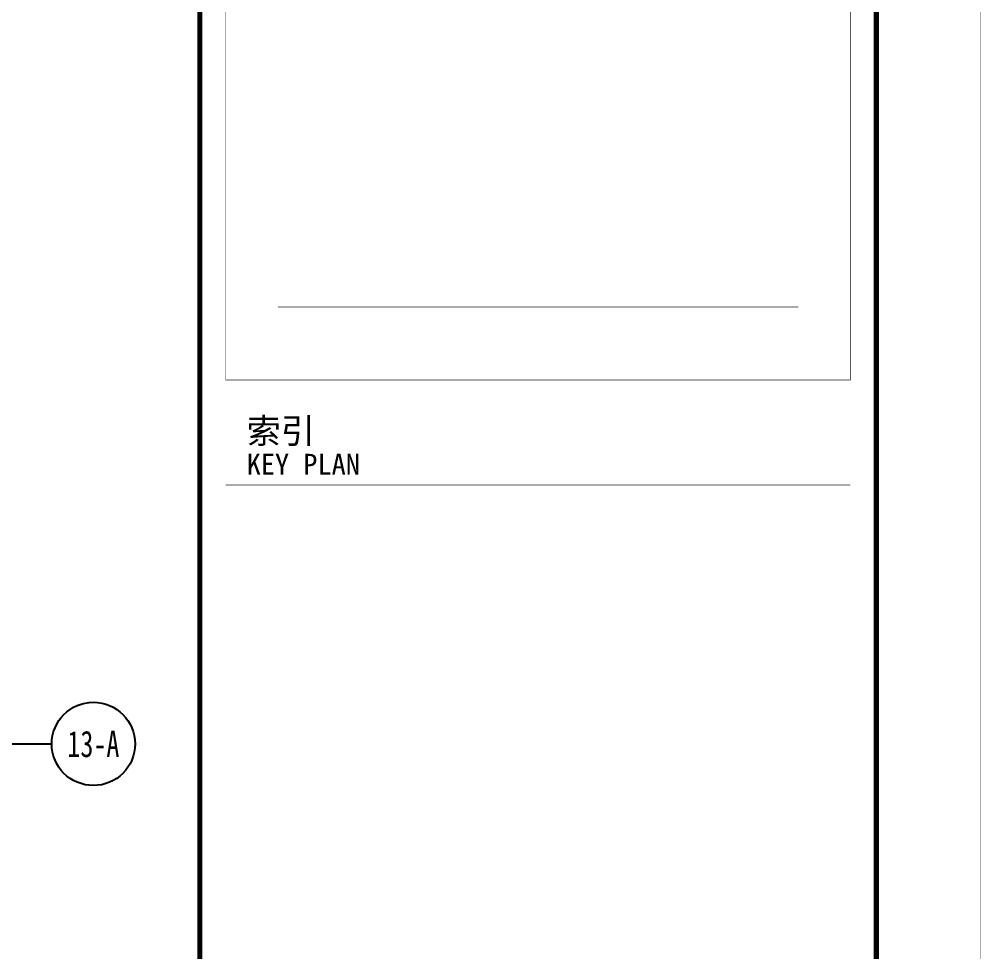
# Model space of a CAD drawing. Extents: x -228436 to 200315, y -41539 to 163917.
# Drawn here: x 64231 to 73468, y 60402 to 69366 of the extents above; entities that cross this region are included whole.
import ezdxf
from ezdxf.enums import TextEntityAlignment as Align

# ---------------------------------------------------------------- set-up
doc = ezdxf.new("R2010")
doc.units = 0
doc.header["$LTSCALE"] = 1000
doc.header["$MEASUREMENT"] = 0
for name, color, linetype in [('AXIS_TEXT', 7, 'Continuous'), ('X-104 13#平面$0$01-标注_轴线坐标', 132, 'Continuous'), ('X-104 13#平面$0$02-TEXT_轴号', 7, 'Continuous')]:
    doc.layers.add(name, color=color, linetype=linetype)
doc.styles.add('COMPLEX', font='COMPLEX')
doc.styles.add('X-104 13#平面$0$_TCH_AXIS', font='STXIHEI_0.TTF', dxfattribs={"width": 0.75})
doc.styles.add('图签信息$0$华文细黑', font='STXIHEI_0.TTF', dxfattribs={"height": 10})

# ---------------------------------------------------------------- blocks, each defined once
blk = doc.blocks.new('图签信息')
at = {"const_width": 0.5}
blk.add_lwpolyline([(-65, 0), (0, 0), (0, 500.5), (-65, 500.5)], close=True, dxfattribs=at)
at = {"const_width": 0.05}
for points in [[(-62.5, 404.916), (-62.5, 227.827)], [(-62.5, 227.827), (-2.5, 227.827), (-2.5, 404.916)], [(-57.5, 234.854), (-7.5, 234.854)], [(-62.5, 227.827), (-2.5, 227.827)], [(-62.5, 217.736), (-2.5, 217.736)]]:
    blk.add_lwpolyline(points, dxfattribs=at)
at = {"style": '图签信息$0$华文细黑'}
for s, height, p in [('索引', 2.4, (-60.5, 224.137)), ('KEY PLAN', 2, (-60.5, 220.736))]:
    blk.add_text(s, height=height, dxfattribs=at).set_placement(p, align=Align.TOP_LEFT)
blk = doc.blocks.new('图签-A1')
at = {"color": 2}
blk.add_blockref('图签信息', (0, 0), dxfattribs=at)
blk = doc.blocks.new('图框-A1')
for points, const_width in [([(0, 0), (841, 0), (841, 594), (0, 594)], 0.05), ([(766, 584), (25, 584), (25, 10), (766, 10)], 0.5)]:
    blk.add_lwpolyline(points, close=True, dxfattribs=dict(const_width=const_width))
blk = doc.blocks.new('_AXISO')
blk.add_circle((0, 0), 0.5)
at = {"layer": 'AXIS_TEXT', "style": 'COMPLEX', "width": 1.041667}
blk.add_attdef('A', text='', height=0.56, dxfattribs=at).set_placement((-0.25, -0.28), (0.25, -0.28), align=Align.FIT)
blk = doc.blocks.new('X-104 13#平面$0$轴网')
at = {"layer": 'X-104 13#平面$0$01-标注_轴线坐标'}
blk.add_line((60543.5, 0), (64543.5, 0), dxfattribs=at)
ref = blk.add_blockref('_AXISO', (64943.5, 0), dxfattribs=dict(at, xscale=800, yscale=800, zscale=800))
ref.add_attrib('A', '13-A', dxfattribs={"layer": 'X-104 13#平面$0$02-TEXT_轴号', "height": 253.02, "style": 'X-104 13#平面$0$_TCH_AXIS', "width": 0.902115}).set_placement((64693.7, -126.5), (65193.3, -126.5), align=Align.FIT)
blk = doc.blocks.new('X-104 13#平面')
at = {"xscale": 100, "yscale": 100, "zscale": 100}
for name, p in [('图框-A1', (-10634.5, 42114.8)), ('图签-A1', (72465.5, 43114.8))]:
    blk.add_blockref(name, p, dxfattribs=at)
blk.add_blockref('X-104 13#平面$0$轴网', (0, 62400))

msp = doc.modelspace()

# ---------------------------------------------------------------- block references
msp.add_blockref('X-104 13#平面', (0, 0))

doc.saveas('drawing.dxf')
